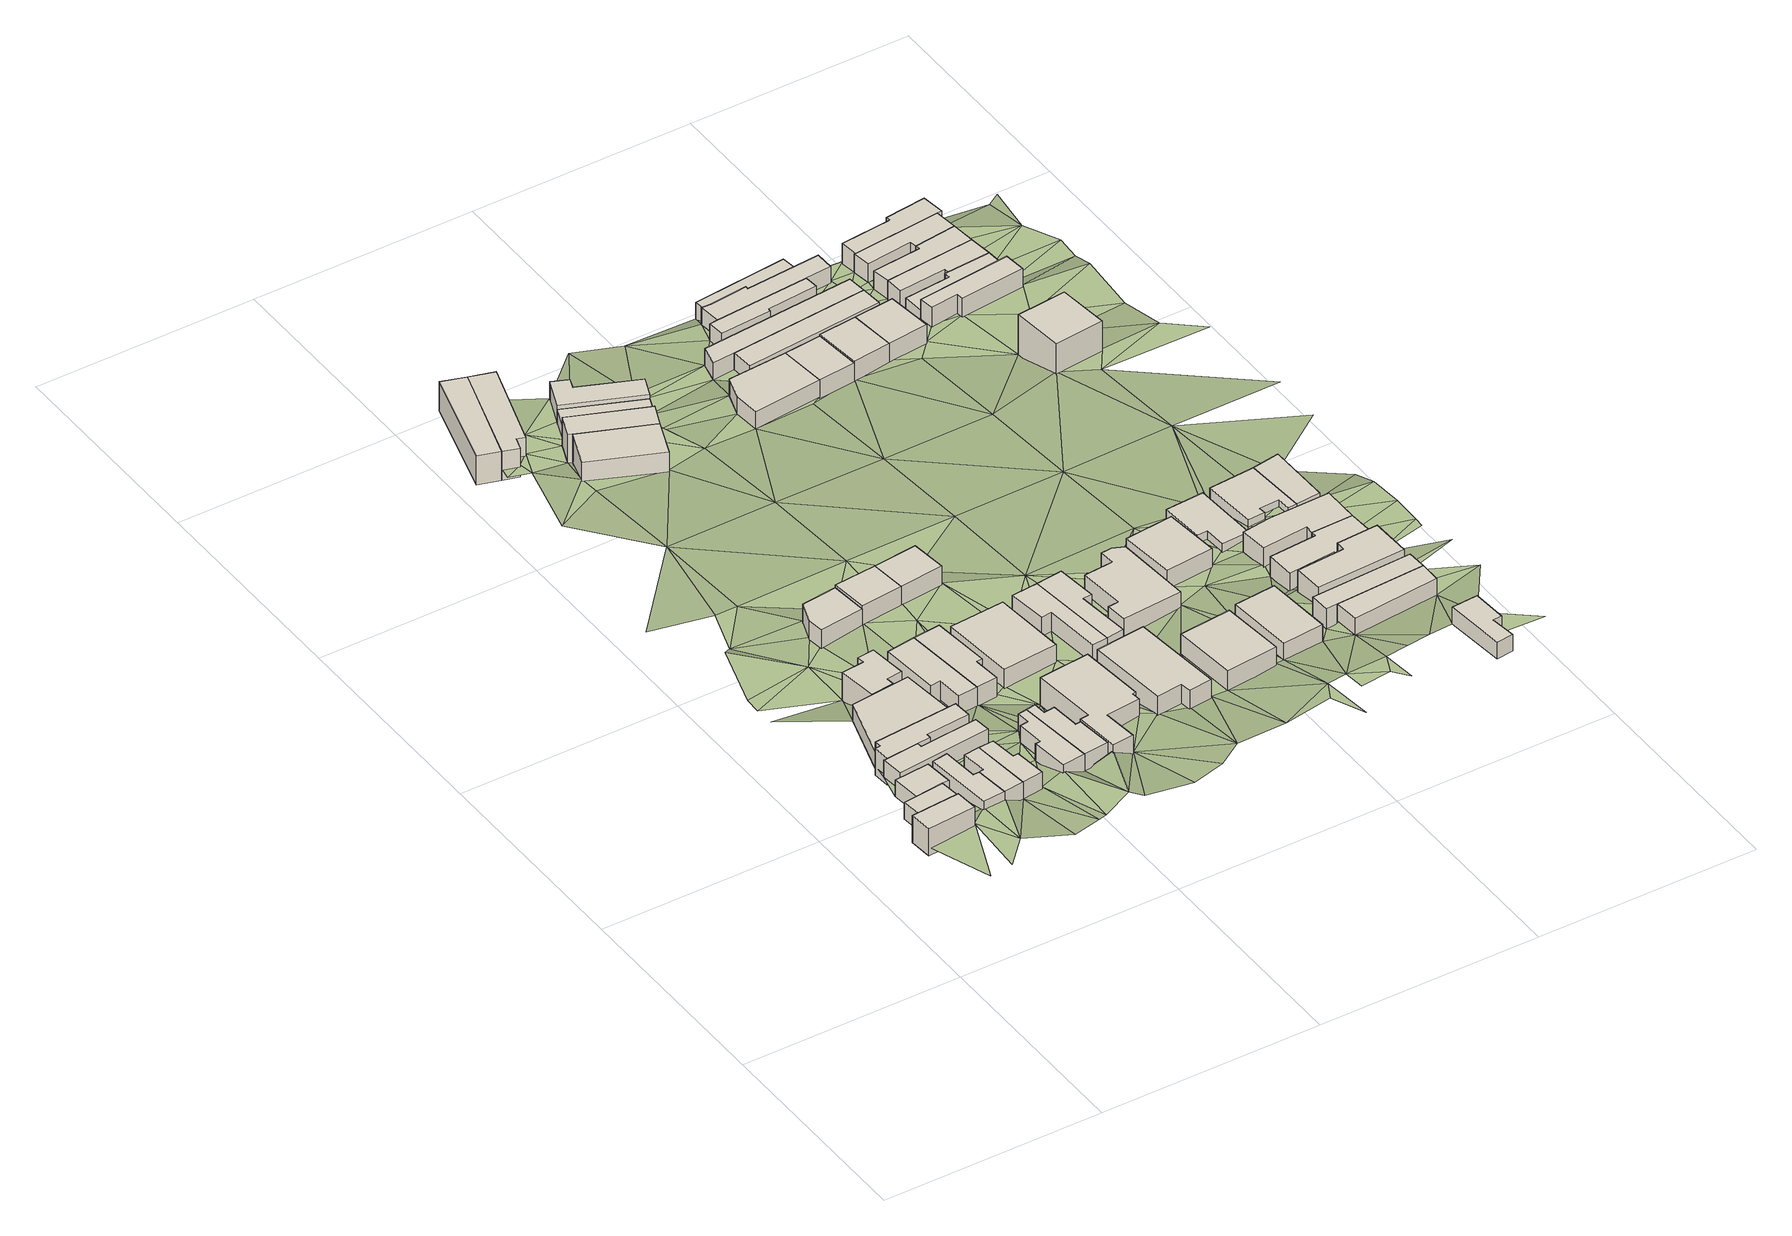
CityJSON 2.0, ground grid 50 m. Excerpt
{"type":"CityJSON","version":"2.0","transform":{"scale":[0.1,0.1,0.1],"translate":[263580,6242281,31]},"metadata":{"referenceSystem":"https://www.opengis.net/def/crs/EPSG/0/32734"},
"CityObjects":{
"building1":{"type":"Building","attributes":{"address":"57 Ravenscraig Road Walmer Estate Cape Town","building":"house","building:levels":"1","footprint":{"type":"Polygon"},"plus_code":"CJX9XXX8+XQR","ground_height":52.29,"building_height":4.1,"roof_height":56.39},"geometry":[{"type":"Solid","lod":"1","boundaries":[[[[0,1,2,3,4,5]],[[1,6,7,3,2]],[[6,8,9,7]],[[8,10,11,9]],[[10,0,5,4,11]],[[4,3,7,9,11]],[[10,8,6,1,0]]]]}]},
"building2":{"type":"Building","attributes":{"address":"55 Ravenscraig Road Walmer Estate Cape Town","building":"house","building:levels":"1","footprint":{"type":"Polygon"},"plus_code":"CJXFXRXV+XFV","ground_height":49.82,"building_height":4.1,"roof_height":53.92},"geometry":[{"type":"Solid","lod":"1","boundaries":[[[[12,13,14,15]],[[13,0,5,14]],[[0,10,16,5]],[[10,17,18,16]],[[17,19,20,18]],[[19,12,15,20]],[[15,14,5,16,18,20]],[[19,17,10,0,13,12]]]]}]},
"building3":{"type":"Building","attributes":{"address":"53 Ravenscraig Road Walmer Estate Cape Town","building":"house","building:levels":"1","footprint":{"type":"Polygon"},"plus_code":"CJXHXCX3+X9R","ground_height":49.82,"building_height":4.1,"roof_height":53.92},"geometry":[{"type":"Solid","lod":"1","boundaries":[[[[12,19,20,15]],[[19,21,22,20]],[[21,23,24,22]],[[23,25,26,24]],[[25,12,15,26]],[[15,20,22,24,26]],[[25,23,21,19,12]]]]}]},
"building4":{"type":"Building","attributes":{"address":"44 Lever Street Walmer Estate Cape Town","building":"house","building:levels":"1","footprint":{"type":"Polygon"},"plus_code":"CJXWXRX8+X9X","ground_height":49.82,"building_height":4.1,"roof_height":53.92},"geometry":[{"type":"Solid","lod":"1","boundaries":[[[[27,28,29,30]],[[28,31,32,29]],[[31,33,34,32]],[[33,35,36,34]],[[35,37,38,36]],[[37,27,30,38]],[[30,29,32,34,36,38]],[[37,35,33,31,28,27]]]]}]},
"building5":{"type":"Building","attributes":{"address":"51 Walmer Estate Cape Town","building":"house","building:levels":"1","footprint":{"type":"Polygon"},"plus_code":"CJXXXMXM+XVX","ground_height":49.82,"building_height":4.1,"roof_height":53.92},"geometry":[{"type":"Solid","lod":"1","boundaries":[[[[39,40,41,42]],[[40,43,44,41]],[[43,45,46,44]],[[45,47,48,46]],[[47,49,50,48]],[[49,51,52,50]],[[51,39,42,52]],[[42,41,44,46,48,50,52]],[[51,49,47,45,43,40,39]]]]}]},
"building6":{"type":"Building","attributes":{"address":"42 Lever Street Walmer Estate Cape Town","building":"house","building:levels":"1","footprint":{"type":"Polygon"},"plus_code":"CMX6XPXR+X5R","ground_height":49.82,"building_height":4.1,"roof_height":53.92},"geometry":[{"type":"Solid","lod":"1","boundaries":[[[[53,54,55,56]],[[54,57,58,55]],[[57,27,30,58]],[[27,37,38,30]],[[37,59,60,38]],[[59,53,56,60]],[[56,55,58,30,38,60]],[[59,37,27,57,54,53]]]]}]},
"building7":{"type":"Building","attributes":{"address":"49 Walmer Estate Cape Town","building":"house","building:levels":"1","footprint":{"type":"Polygon"},"plus_code":"CJXXXJX7+X3V","ground_height":49.82,"building_height":4.1,"roof_height":53.92},"geometry":[{"type":"Solid","lod":"1","boundaries":[[[[61,62,63,64,65,66]],[[62,67,68,64,63]],[[67,69,70,68]],[[69,71,42,70]],[[71,72,52,42]],[[72,73,74,52]],[[73,75,76,74]],[[75,77,78,76]],[[77,61,66,65,78]],[[65,64,68,70,42,52,74,76,78]],[[77,75,73,72,71,69,67,62,61]]]]}]},
"building8":{"type":"Building","attributes":{"address":"Walmer Estate Cape Town","building":"house","building:levels":"1","footprint":{"type":"Polygon"},"plus_code":"CMX2XVXG+XCX","ground_height":47.28,"building_height":4.1,"roof_height":51.38},"geometry":[{"type":"Solid","lod":"1","boundaries":[[[[62,61,66,63]],[[61,79,80,66]],[[79,81,82,80]],[[81,62,63,82]],[[63,66,80,82]],[[81,79,61,62]]]]}]},
"building9":{"type":"Building","attributes":{"address":"40 Lever Street Walmer Estate Cape Town","building":"house","building:levels":"1","footprint":{"type":"Polygon"},"plus_code":"CMXFX9XW+XGX","ground_height":49.82,"building_height":4.1,"roof_height":53.92},"geometry":[{"type":"Solid","lod":"1","boundaries":[[[[53,59,60,56]],[[59,83,84,60]],[[83,85,86,84]],[[85,87,88,86]],[[87,89,90,88]],[[89,53,56,90]],[[56,60,84,86,88,90]],[[89,87,85,83,59,53]]]]}]},
"building10":{"type":"Building","attributes":{"address":"2 Bridge Street Walmer Estate Cape Town","building":"house","building:levels":"1","footprint":{"type":"Polygon"},"plus_code":"CMX5X7XR+XRW","ground_height":47.28,"building_height":4.1,"roof_height":51.38},"geometry":[{"type":"Solid","lod":"1","boundaries":[[[[91,92,93,94]],[[92,95,96,93]],[[95,97,98,96]],[[97,99,100,98]],[[99,101,102,100]],[[101,103,104,102]],[[103,105,106,104]],[[105,91,94,106]],[[94,93,96,98,100,102,104,106]],[[105,103,101,99,97,95,92,91]]]]}]},
"building11":{"type":"Building","attributes":{"address":"Lever Street Walmer Estate Cape Town","building":"house","building:levels":"1","footprint":{"type":"Polygon"},"plus_code":"CMXWXCXV+XCV","ground_height":50.27,"building_height":4.1,"roof_height":54.37},"geometry":[{"type":"Solid","lod":"1","boundaries":[[[[107,108,109,110]],[[108,111,112,109]],[[111,113,114,112]],[[113,115,116,114]],[[115,117,118,116]],[[117,119,120,118]],[[119,121,122,120]],[[121,107,110,122]],[[110,109,112,114,116,118,120,122]],[[121,119,117,115,113,111,108,107]]]]}]},
"building12":{"type":"Building","attributes":{"address":"4 Bridge Street Walmer Estate Cape Town","building":"house","building:levels":"1","footprint":{"type":"Polygon"},"plus_code":"CMXJXVX6+X5W","ground_height":47.65,"building_height":4.1,"roof_height":51.75},"geometry":[{"type":"Solid","lod":"1","boundaries":[[[[123,124,125,126]],[[124,127,128,125]],[[127,129,130,128]],[[129,131,132,130]],[[131,133,134,132]],[[133,123,126,134]],[[126,125,128,130,132,134]],[[133,131,129,127,124,123]]]]}]},
"building13":{"type":"Building","attributes":{"address":"Lever Street Walmer Estate Cape Town","building":"house","building:levels":"1","footprint":{"type":"Polygon"},"plus_code":"CPX4XPX7+XCV","ground_height":50.27,"building_height":4.1,"roof_height":54.37},"geometry":[{"type":"Solid","lod":"1","boundaries":[[[[108,107,110,109]],[[107,135,136,110]],[[135,137,138,136]],[[137,139,140,138]],[[139,141,142,140]],[[141,143,144,142]],[[143,145,146,144]],[[145,108,109,146]],[[109,110,136,138,140,142,144,146]],[[145,143,141,139,137,135,107,108]]]]}]},
"building14":{"type":"Building","attributes":{"address":"1 Bridge Street Walmer Estate Cape Town","building":"house","building:levels":"1","footprint":{"type":"Polygon"},"plus_code":"CMXFX4X7+X9V","ground_height":44.47,"building_height":4.1,"roof_height":48.57},"geometry":[{"type":"Solid","lod":"1","boundaries":[[[[147,148,149,150]],[[148,151,152,149]],[[151,153,154,152]],[[153,155,156,154]],[[155,147,150,156]],[[150,149,152,154,156]],[[155,153,151,148,147]]]]}]},
"building15":{"type":"Building","attributes":{"address":"6 Bridge Street Walmer Estate Cape Town","building":"house","building:levels":"1","footprint":{"type":"Polygon"},"plus_code":"CMXXX6XQ+X6R","ground_height":47.65,"building_height":4.1,"roof_height":51.75},"geometry":[{"type":"Solid","lod":"1","boundaries":[[[[157,158,126,125]],[[158,159,160,126]],[[159,161,162,160]],[[161,163,164,162]],[[163,165,166,164]],[[165,157,125,166]],[[125,126,160,162,164,166]],[[165,163,161,159,158,157]]]]}]},
"building16":{"type":"Building","attributes":{"address":"34 Lever Street Walmer Estate Cape Town","building":"house","building:levels":"1","footprint":{"type":"Polygon"},"plus_code":"CPXMXVXV+X7X","ground_height":50.27,"building_height":4.1,"roof_height":54.37},"geometry":[{"type":"Solid","lod":"1","boundaries":[[[[167,168,169,170]],[[168,171,172,169]],[[171,173,174,172]],[[173,175,176,174]],[[175,177,178,176]],[[177,179,180,178]],[[179,181,182,180]],[[181,183,184,182]],[[183,185,186,184]],[[185,167,170,186]],[[170,169,172,174,176,178,180,182,184,186]],[[185,183,181,179,177,175,173,171,168,167]]]]}]},
"building17":{"type":"Building","attributes":{"address":"3 Bridge Street Walmer Estate Cape Town","building":"house","building:levels":"1","footprint":{"type":"Polygon"},"plus_code":"CMXWXHX9+XFV","ground_height":45.21,"building_height":4.1,"roof_height":49.31},"geometry":[{"type":"Solid","lod":"1","boundaries":[[[[148,147,150,187,188,149]],[[147,189,190,187,150]],[[189,191,192,190]],[[191,148,149,188,192]],[[188,187,190,192]],[[191,189,147,148]]]]}]},
"building18":{"type":"Building","attributes":{"address":"40 Upper Warwick Street Woodstock Cape Town","building":"house","building:levels":"1","footprint":{"type":"Polygon"},"plus_code":"CJXFXXXR+X6V","ground_height":34.87,"building_height":4.1,"roof_height":38.97},"geometry":[{"type":"Solid","lod":"1","boundaries":[[[[193,194,195,196]],[[194,197,198,195]],[[197,199,200,198]],[[199,193,196,200]],[[196,195,198,200]],[[199,197,194,193]]]]}]},
"building19":{"type":"Building","attributes":{"address":"8 Bridge Street Walmer Estate Cape Town","building":"house","building:levels":"1","footprint":{"type":"Polygon"},"plus_code":"CPXGX8XX+XFW","ground_height":47.65,"building_height":4.1,"roof_height":51.75},"geometry":[{"type":"Solid","lod":"1","boundaries":[[[[201,202,203,204]],[[202,205,206,203]],[[205,207,208,206]],[[207,201,204,208]],[[204,203,206,208]],[[207,205,202,201]]]]}]},
"building20":{"type":"Building","attributes":{"address":"42 Upper Warwick Street Woodstock Cape Town","building":"house","building:levels":"1","footprint":{"type":"Polygon"},"plus_code":"CJXQXGXW+XMV","ground_height":34.87,"building_height":4.1,"roof_height":38.97},"geometry":[{"type":"Solid","lod":"1","boundaries":[[[[194,193,196,195]],[[193,209,210,196]],[[209,211,212,210]],[[211,213,214,212]],[[213,215,216,214]],[[215,194,195,216]],[[195,196,210,212,214,216]],[[215,213,211,209,193,194]]]]}]},
"building21":{"type":"Building","attributes":{"address":"5A Bridge Street Walmer Estate Cape Town","building":"house","building:levels":"1","footprint":{"type":"Polygon"},"plus_code":"CPXCX9X6+XXV","ground_height":45.21,"building_height":4.1,"roof_height":49.31},"geometry":[{"type":"Solid","lod":"1","boundaries":[[[[191,189,190,192]],[[189,217,218,190]],[[217,219,220,218]],[[219,191,192,220]],[[192,190,218,220]],[[219,217,189,191]]]]}]},
"building22":{"type":"Building","attributes":{"address":"38 Ravenscraig Road Woodstock Cape Town","building":"house","building:levels":"1","footprint":{"type":"Polygon"},"plus_code":"CMX9XPXJ+XHR","ground_height":37.78,"building_height":4.1,"roof_height":41.88},"geometry":[{"type":"Solid","lod":"1","boundaries":[[[[221,222,223,224]],[[222,225,226,223]],[[225,227,228,226]],[[227,221,224,228]],[[224,223,226,228]],[[227,225,222,221]]]]}]},
"building23":{"type":"Building","attributes":{"address":"26 Lever Street Walmer Estate Cape Town","building":"house","building:levels":"1","footprint":{"type":"Polygon"},"plus_code":"CQX9XFXX+X4W","ground_height":50.91,"building_height":4.1,"roof_height":55.01},"geometry":[{"type":"Solid","lod":"1","boundaries":[[[[229,230,231,232]],[[230,233,234,231]],[[233,235,236,234]],[[235,237,238,236]],[[237,239,240,238]],[[239,229,232,240]],[[232,231,234,236,238,240]],[[239,237,235,233,230,229]]]]}]},
"building24":{"type":"Building","attributes":{"address":"10 Bridge Street Walmer Estate Cape Town","building":"house","building:levels":"1","footprint":{"type":"Polygon"},"plus_code":"CQX6X4X3+X2W","ground_height":48.02,"building_height":4.1,"roof_height":52.12},"geometry":[{"type":"Solid","lod":"1","boundaries":[[[[241,242,243,244]],[[242,245,246,243]],[[245,247,248,246]],[[247,249,250,248]],[[249,251,252,250]],[[251,241,244,252]],[[244,243,246,248,250,252]],[[251,249,247,245,242,241]]]]}]},
"building25":{"type":"Building","attributes":{"address":"36 Ravenscraig Road Woodstock Cape Town","building":"house","building:levels":"1","footprint":{"type":"Polygon"},"plus_code":"CMXGXCXR+XPV","ground_height":37.78,"building_height":4.1,"roof_height":41.88},"geometry":[{"type":"Solid","lod":"1","boundaries":[[[[221,253,254,224]],[[253,255,256,254]],[[255,257,258,256]],[[257,222,223,258]],[[222,221,224,223]],[[224,254,256,258,223]],[[222,257,255,253,221]]]]}]},
"building26":{"type":"Building","attributes":{"address":"34 Ravenscraig Road Woodstock Cape Town","building":"house","building:levels":"1","footprint":{"type":"Polygon"},"plus_code":"CMXMX5XH+XQW","ground_height":33.95,"building_height":4.1,"roof_height":38.05},"geometry":[{"type":"Solid","lod":"1","boundaries":[[[[259,260,261,262]],[[260,263,264,261]],[[263,265,266,264]],[[265,259,262,266]],[[262,261,264,266]],[[265,263,260,259]]]]}]},
"building27":{"type":"Building","attributes":{"address":"12 Bridge Street Walmer Estate Cape Town","building":"house","building:levels":"1","footprint":{"type":"Polygon"},"plus_code":"CQX9XRXH+XVX","ground_height":48.02,"building_height":4.1,"roof_height":52.12},"geometry":[{"type":"Solid","lod":"1","boundaries":[[[[242,241,244,243]],[[241,267,268,244]],[[267,269,270,268]],[[269,271,272,270]],[[271,273,274,272]],[[273,242,243,274]],[[243,244,268,270,272,274]],[[273,271,269,267,241,242]]]]}]},
"building28":{"type":"Building","attributes":{"address":"32 Ravenscraig Road Woodstock Cape Town","building":"house","building:levels":"1","footprint":{"type":"Polygon"},"plus_code":"CMXGXPX9+XJV","ground_height":34.87,"building_height":4.1,"roof_height":38.97},"geometry":[{"type":"Solid","lod":"1","boundaries":[[[[259,275,276,277,278,262]],[[275,279,280,277,276]],[[279,281,282,280]],[[281,283,284,282]],[[283,260,285,284]],[[260,259,262,278,285]],[[278,277,280,282,284,285]],[[260,283,281,279,275,259]]]]}]},
"building29":{"type":"Building","attributes":{"address":"24 Lever Street Walmer Estate Cape Town","building":"house","building:levels":"1","footprint":{"type":"Polygon"},"plus_code":"CRX5X5X4+XCR","ground_height":51.64,"building_height":4.1,"roof_height":55.74},"geometry":[{"type":"Solid","lod":"1","boundaries":[[[[286,287,288,289]],[[287,290,291,288]],[[290,292,293,291]],[[292,286,289,293]],[[289,288,291,293]],[[292,290,287,286]]]]}]},
"building30":{"type":"Building","attributes":{"address":"14 Bridge Street Walmer Estate Cape Town","building":"house","building:levels":"1","footprint":{"type":"Polygon"},"plus_code":"CQXXXJXX+X3W","ground_height":48.02,"building_height":4.1,"roof_height":52.12},"geometry":[{"type":"Solid","lod":"1","boundaries":[[[[294,295,296,297]],[[295,298,299,296]],[[298,300,301,299]],[[300,302,303,301]],[[302,304,305,303]],[[304,306,307,305]],[[306,308,309,307]],[[308,310,311,309]],[[310,294,297,311]],[[297,296,299,301,303,305,307,309,311]],[[310,308,306,304,302,300,298,295,294]]]]}]},
"building31":{"type":"Building","attributes":{"address":"22 Lever Street Walmer Estate Cape Town","building":"house","building:levels":"1","footprint":{"type":"Polygon"},"plus_code":"CRXQXMXG+X4R","ground_height":51.64,"building_height":4.1,"roof_height":55.74},"geometry":[{"type":"Solid","lod":"1","boundaries":[[[[312,313,314,315]],[[313,316,317,314]],[[316,318,319,317]],[[318,312,315,319]],[[315,314,317,319]],[[318,316,313,312]]]]}]},
"building32":{"type":"Building","attributes":{"address":"14 High Street Woodstock Cape Town","building":"house","building:levels":"1","footprint":{"type":"Polygon"},"plus_code":"CQX4XJXV+XHW","ground_height":37.64,"building_height":4.1,"roof_height":41.74},"geometry":[{"type":"Solid","lod":"1","boundaries":[[[[320,321,322,323]],[[321,324,325,322]],[[324,326,327,325]],[[326,328,329,327]],[[328,320,323,329]],[[323,322,325,327,329]],[[328,326,324,321,320]]]]}]},
"building33":{"type":"Building","attributes":{"address":"16 Bridge Street Walmer Estate Cape Town","building":"house","building:levels":"1","footprint":{"type":"Polygon"},"plus_code":"CRXHXVXG+XQV","ground_height":48.82,"building_height":4.1,"roof_height":52.92},"geometry":[{"type":"Solid","lod":"1","boundaries":[[[[330,331,332,333]],[[331,334,335,332]],[[334,336,337,335]],[[336,330,333,337]],[[333,332,335,337]],[[336,334,331,330]]]]}]},
"building34":{"type":"Building","attributes":{"address":"12 High Street Woodstock Cape Town","building":"house","building:levels":"1","footprint":{"type":"Polygon"},"plus_code":"CQXPX7XQ+XJX","ground_height":37.64,"building_height":4.1,"roof_height":41.74},"geometry":[{"type":"Solid","lod":"1","boundaries":[[[[338,339,323,322]],[[339,340,341,323]],[[340,342,343,341]],[[342,338,322,343]],[[322,323,341,343]],[[342,340,339,338]]]]}]},
"building35":{"type":"Building","attributes":{"address":"42 Upper Park Road Walmer Estate Cape Town","building":"house","building:levels":"1","footprint":{"type":"Polygon"},"plus_code":"CVXRXHXH+X2X","ground_height":52.41,"building_height":4.1,"roof_height":56.51},"geometry":[{"type":"Solid","lod":"1","boundaries":[[[[344,345,346,347]],[[345,348,349,346]],[[348,350,351,349]],[[350,344,347,351]],[[347,346,349,351]],[[350,348,345,344]]]]}]},
"building36":{"type":"Building","attributes":{"address":"40 Upper Park Road Walmer Estate Cape Town","building":"house","building:levels":"1","footprint":{"type":"Polygon"},"plus_code":"CVXQX3XV+XWW","ground_height":52.41,"building_height":4.1,"roof_height":56.51},"geometry":[{"type":"Solid","lod":"1","boundaries":[[[[352,353,347,346]],[[353,354,355,347]],[[354,356,357,355]],[[356,358,359,357]],[[358,352,346,359]],[[346,347,355,357,359]],[[358,356,354,353,352]]]]}]},
"building37":{"type":"Building","attributes":{"address":"18 Bridge Street Walmer Estate Cape Town","building":"house","building:levels":"1","footprint":{"type":"Polygon"},"plus_code":"CVX5XHX7+XHW","ground_height":46.21,"building_height":4.1,"roof_height":50.31},"geometry":[{"type":"Solid","lod":"1","boundaries":[[[[360,361,362,363]],[[361,364,365,362]],[[364,366,367,365]],[[366,368,369,367]],[[368,370,371,369]],[[370,360,363,371]],[[363,362,365,367,369,371]],[[370,368,366,364,361,360]]]]}]},
"building38":{"type":"Building","attributes":{"address":"23 Lever Street Walmer Estate Cape Town","building":"house","building:levels":"1","footprint":{"type":"Polygon"},"plus_code":"C2X7XGX9+XMR","ground_height":55.48,"building_height":4.1,"roof_height":59.58},"geometry":[{"type":"Solid","lod":"1","boundaries":[[[[372,373,374,375]],[[373,376,377,374]],[[376,378,379,377]],[[378,380,381,379]],[[380,382,383,381]],[[382,372,375,383]],[[375,374,377,379,381,383]],[[382,380,378,376,373,372]]]]}]},
"building39":{"type":"Building","attributes":{"address":"38 Upper Park Road Walmer Estate Cape Town","building":"house","building:levels":"1","footprint":{"type":"Polygon"},"plus_code":"CVXQXXXV+X2X","ground_height":52.41,"building_height":4.1,"roof_height":56.51},"geometry":[{"type":"Solid","lod":"1","boundaries":[[[[384,385,386,387,388,389]],[[385,390,391,387,386]],[[390,392,393,391]],[[392,394,395,393]],[[394,396,397,395]],[[396,384,389,388,397]],[[388,387,391,393,395,397]],[[396,394,392,390,385,384]]]]}]},
"building40":{"type":"Building","attributes":{"address":"27 Ravenscraig Road Woodstock Cape Town","building":"house","building:levels":"1","footprint":{"type":"Polygon"},"plus_code":"CQXRXXXJ+XRW","ground_height":34.59,"building_height":4.1,"roof_height":38.69},"geometry":[{"type":"Solid","lod":"1","boundaries":[[[[398,399,400,401]],[[399,402,403,400]],[[402,404,405,403]],[[404,406,407,405]],[[406,398,401,407]],[[401,400,403,405,407]],[[406,404,402,399,398]]]]}]},
"building41":{"type":"Building","attributes":{"address":"36 Upper Park Road Walmer Estate Cape Town","building":"house","building:levels":"1","footprint":{"type":"Polygon"},"plus_code":"CVXQXPX2+XCR","ground_height":49.59,"building_height":4.1,"roof_height":53.69},"geometry":[{"type":"Solid","lod":"1","boundaries":[[[[408,409,410,411]],[[409,412,413,410]],[[412,414,415,413]],[[414,416,417,415]],[[416,418,419,417]],[[418,420,386,419]],[[420,421,389,386]],[[421,408,411,389]],[[411,410,413,415,417,419,386,389]],[[421,420,418,416,414,412,409,408]]]]}]},
"building42":{"type":"Building","attributes":{"address":"25 Ravenscraig Road Woodstock Cape Town","building":"house","building:levels":"1","footprint":{"type":"Polygon"},"plus_code":"CQXRX4X2+XQW","ground_height":34.59,"building_height":4.1,"roof_height":38.69},"geometry":[{"type":"Solid","lod":"1","boundaries":[[[[422,423,424,425]],[[423,426,427,424]],[[426,428,429,427]],[[428,430,431,429]],[[430,432,433,431]],[[432,434,435,433]],[[434,422,425,435]],[[425,424,427,429,431,433,435]],[[434,432,430,428,426,423,422]]]]}]},
"building43":{"type":"Building","attributes":{"address":"29 Ravenscraig Road Woodstock Cape Town","building":"house","building:levels":"1","footprint":{"type":"Polygon"},"plus_code":"CQXXX8XJ+X6X","ground_height":34.59,"building_height":4.1,"roof_height":38.69},"geometry":[{"type":"Solid","lod":"1","boundaries":[[[[398,436,437,401]],[[436,438,439,437]],[[438,399,400,439]],[[399,398,401,400]],[[401,437,439,400]],[[399,438,436,398]]]]}]},
"building44":{"type":"Building","attributes":{"address":"10 High Street Woodstock Cape Town","building":"house","building:levels":"1","footprint":{"type":"Polygon"},"plus_code":"CRX4XRXP+X6R","ground_height":37.96,"building_height":4.1,"roof_height":42.06},"geometry":[{"type":"Solid","lod":"1","boundaries":[[[[342,340,341,440,441,343]],[[340,442,443,440,341]],[[442,444,445,443]],[[444,342,343,441,445]],[[441,440,443,445]],[[444,442,340,342]]]]}]},
"building45":{"type":"Building","attributes":{"address":"34 Upper Park Road Walmer Estate Cape Town","building":"house","building:levels":"1","footprint":{"type":"Polygon"},"plus_code":"CVXQXGX7+X3X","ground_height":49.59,"building_height":4.1,"roof_height":53.69},"geometry":[{"type":"Solid","lod":"1","boundaries":[[[[409,408,411,410]],[[408,446,447,411]],[[446,448,449,447]],[[448,450,451,449]],[[450,452,453,451]],[[452,454,455,453]],[[454,409,410,455]],[[410,411,447,449,451,453,455]],[[454,452,450,448,446,408,409]]]]}]},
"building46":{"type":"Building","attributes":{"address":"23 Ravenscraig Road Woodstock Cape Town","building":"house","building:levels":"1","footprint":{"type":"Polygon"},"plus_code":"CQXXXMXC+XPW","ground_height":34.59,"building_height":4.1,"roof_height":38.69},"geometry":[{"type":"Solid","lod":"1","boundaries":[[[[423,422,425,424]],[[422,456,457,425]],[[456,458,459,457]],[[458,460,461,459]],[[460,462,463,464,461]],[[462,465,466,467,464,463]],[[465,468,469,467,466]],[[468,423,424,469]],[[424,425,457,459,461,464,467,469]],[[468,465,462,460,458,456,422,423]]]]}]},
"building47":{"type":"Building","attributes":{"address":"20 Bridge Street Walmer Estate Cape Town","building":"house","building:levels":"1","footprint":{"type":"Polygon"},"plus_code":"CVXPXQX5+XQX","ground_height":46.74,"building_height":4.1,"roof_height":50.84},"geometry":[{"type":"Solid","lod":"1","boundaries":[[[[470,471,472,473]],[[471,474,475,472]],[[474,476,477,475]],[[476,478,479,477]],[[478,480,481,479]],[[480,482,483,481]],[[482,484,485,483]],[[484,470,473,485]],[[473,472,475,477,479,481,483,485]],[[484,482,480,478,476,474,471,470]]]]}]},
"building48":{"type":"Building","attributes":{"address":"21 Ravenscraig Road Woodstock Cape Town","building":"house","building:levels":"1","footprint":{"type":"Polygon"},"plus_code":"CQXWX6XQ+XMW","ground_height":32.24,"building_height":4.1,"roof_height":36.34},"geometry":[{"type":"Solid","lod":"1","boundaries":[[[[486,487,463,466]],[[487,488,489,463]],[[488,490,491,489]],[[490,492,493,491]],[[492,494,495,493]],[[494,496,497,495]],[[496,486,466,497]],[[466,463,489,491,493,495,497]],[[496,494,492,490,488,487,486]]]]}]},
"building49":{"type":"Building","attributes":{"address":"8 High Street Woodstock Cape Town","building":"house","building:levels":"1","footprint":{"type":"Polygon"},"plus_code":"CRXHXPXV+XWX","ground_height":37.96,"building_height":4.1,"roof_height":42.06},"geometry":[{"type":"Solid","lod":"1","boundaries":[[[[498,499,443,445]],[[499,500,501,443]],[[500,502,503,501]],[[502,498,445,503]],[[445,443,501,503]],[[502,500,499,498]]]]}]},
"building50":{"type":"Building","attributes":{"address":"22 Bridge Street","building":"yes","building:levels":"1","footprint":{"type":"Polygon"},"plus_code":"C2X5X2XH+XCW","ground_height":46.74,"building_height":4.1,"roof_height":50.84},"geometry":[{"type":"Solid","lod":"1","boundaries":[[[[470,484,485,473]],[[484,504,505,485]],[[504,506,507,505]],[[506,470,473,507]],[[473,485,505,507]],[[506,504,484,470]]]]}]},
"building51":{"type":"Building","attributes":{"address":"20A Park Road Woodstock Cape Town","building":"house","building:levels":"2","footprint":{"type":"Polygon"},"plus_code":"CVXQXHX3+XXX","ground_height":41.15,"building_height":6.9,"roof_height":48.05},"geometry":[{"type":"Solid","lod":"1","boundaries":[[[[508,509,510,511]],[[509,512,513,510]],[[512,514,515,513]],[[514,508,511,515]],[[511,510,513,515]],[[514,512,509,508]]]]}]},
"building52":{"type":"Building","attributes":{"address":"22 Park Road Woodstock Cape Town","building":"house","building:levels":"1","footprint":{"type":"Polygon"},"plus_code":"CVXGXVX4+X7X","ground_height":38.18,"building_height":4.1,"roof_height":42.28},"geometry":[{"type":"Solid","lod":"1","boundaries":[[[[516,517,518,519,520,521]],[[517,522,523,519,518]],[[522,524,525,523]],[[524,526,527,525]],[[526,528,529,527]],[[528,516,521,520,529]],[[520,519,523,525,527,529]],[[528,526,524,522,517,516]]]]}]},
"building53":{"type":"Building","attributes":{"address":"20 Park Road Woodstock Cape Town","building":"house","building:levels":"1","footprint":{"type":"Polygon"},"plus_code":"CVXGXCXQ+XGX","ground_height":35.5,"building_height":4.1,"roof_height":39.6},"geometry":[{"type":"Solid","lod":"1","boundaries":[[[[530,531,532,521]],[[531,533,534,532]],[[533,535,536,534]],[[535,537,538,536]],[[537,539,540,538]],[[539,541,518,540]],[[541,530,521,518]],[[521,532,534,536,538,540,518]],[[541,539,537,535,533,531,530]]]]}]},
"building54":{"type":"Building","attributes":{"address":"18 Park Road Woodstock Cape Town","building":"house","building:levels":"1","footprint":{"type":"Polygon"},"plus_code":"CVXGX5XR+XPR","ground_height":35.5,"building_height":4.1,"roof_height":39.6},"geometry":[{"type":"Solid","lod":"1","boundaries":[[[[531,542,543,532]],[[542,544,545,543]],[[544,546,547,545]],[[546,548,549,547]],[[548,533,534,549]],[[533,531,532,534]],[[532,543,545,547,549,534]],[[533,548,546,544,542,531]]]]}]},
"building55":{"type":"Building","attributes":{"address":"16 Park Road Woodstock Cape Town","building":"house","building:levels":"1","footprint":{"type":"Polygon"},"plus_code":"CVXFXMXQ+XQR","ground_height":35.5,"building_height":4.1,"roof_height":39.6},"geometry":[{"type":"Solid","lod":"1","boundaries":[[[[542,550,551,543]],[[550,552,553,551]],[[552,554,555,553]],[[554,556,557,555]],[[556,544,545,557]],[[544,542,543,545]],[[543,551,553,555,557,545]],[[544,556,554,552,550,542]]]]}]},
"building56":{"type":"Building","attributes":{"address":"14 Park Road Woodstock Cape Town","building":"house","building:levels":"1","footprint":{"type":"Polygon"},"plus_code":"CVXFX7XF+XPR","ground_height":35.5,"building_height":4.1,"roof_height":39.6},"geometry":[{"type":"Solid","lod":"1","boundaries":[[[[550,558,559,551]],[[558,560,561,559]],[[560,562,563,561]],[[562,564,565,563]],[[564,566,567,565]],[[566,552,553,567]],[[552,550,551,553]],[[551,559,561,563,565,567,553]],[[552,566,564,562,560,558,550]]]]}]},
"building57":{"type":"Building","attributes":{"address":"12 Park Road Woodstock Cape Town","building":"house","building:levels":"1","footprint":{"type":"Polygon"},"plus_code":"CVXFXCX6+XXR","ground_height":35.5,"building_height":4.1,"roof_height":39.6},"geometry":[{"type":"Solid","lod":"1","boundaries":[[[[568,569,570,559]],[[569,571,572,570]],[[571,573,574,575,572]],[[573,576,577,578,575,574]],[[576,579,580,578,577]],[[579,581,561,580]],[[581,568,559,561]],[[559,570,572,575,578,580,561]],[[581,579,576,573,571,569,568]]]]}]},
"terrain1":{"type":"TINRelief","geometry":[{"type":"CompositeSurface","lod":"1","boundaries":[[[582,583,584]],[[585,582,586]],[[40,25,43]],[[10,582,17]],[[43,25,23]],[[587,582,585]],[[587,17,582]],[[40,39,588]],[[17,21,19]],[[587,21,17]],[[62,588,589]],[[23,33,43]],[[587,585,590]],[[21,587,33]],[[23,21,33]],[[31,43,33]],[[590,585,59]],[[591,59,585]],[[51,49,592]],[[54,28,27]],[[28,54,31]],[[31,45,43]],[[91,593,81]],[[27,57,54]],[[594,595,596]],[[591,597,59]],[[53,31,54]],[[47,592,49]],[[598,594,596]],[[599,59,597]],[[600,601,592]],[[53,45,31]],[[91,596,595]],[[91,81,602]],[[603,599,597]],[[81,79,602]],[[604,599,603]],[[53,89,45]],[[89,87,605]],[[592,47,600]],[[598,596,606]],[[605,599,119]],[[119,599,604]],[[603,607,604]],[[115,89,605]],[[596,91,103]],[[602,79,608]],[[45,89,115]],[[105,103,91]],[[119,115,605]],[[609,606,596]],[[610,608,79]],[[111,47,45]],[[111,600,47]],[[611,61,600]],[[612,613,606]],[[119,117,115]],[[107,604,607]],[[101,596,103]],[[45,115,111]],[[614,615,613]],[[79,616,610]],[[79,61,617]],[[611,617,61]],[[79,617,616]],[[101,618,596]],[[609,596,618]],[[609,619,606]],[[606,619,612]],[[113,111,115]],[[620,611,600]],[[127,616,617]],[[111,620,600]],[[621,617,611]],[[101,616,127]],[[622,107,607]],[[623,607,624]],[[620,111,108]],[[614,613,612]],[[107,622,135]],[[101,127,157]],[[620,108,145]],[[622,607,623]],[[625,618,101]],[[145,143,141]],[[623,624,626]],[[622,627,135]],[[137,135,627]],[[139,137,627]],[[141,139,627]],[[101,157,625]],[[612,619,148]],[[620,145,175]],[[628,141,627]],[[145,141,175]],[[629,620,175]],[[175,141,628]],[[630,614,631]],[[632,629,633]],[[623,626,634]],[[635,633,629]],[[629,175,635]],[[636,632,633]],[[630,637,638]],[[639,614,612]],[[631,637,630]],[[625,157,640]],[[633,201,636]],[[633,635,201]],[[641,642,643]],[[644,623,645]],[[640,157,165]],[[636,201,165]],[[612,148,639]],[[641,638,642]],[[646,623,634]],[[635,175,647]],[[165,201,640]],[[623,648,645]],[[649,642,638]],[[640,650,625]],[[648,623,646]],[[642,649,651]],[[257,638,637]],[[652,631,614]],[[649,638,257]],[[653,645,654]],[[655,647,175]],[[654,645,648]],[[639,148,191]],[[656,640,201]],[[637,222,257]],[[637,631,652]],[[230,654,648]],[[257,255,649]],[[614,639,657]],[[255,658,649]],[[230,655,654]],[[646,659,648]],[[650,640,660]],[[652,614,657]],[[658,215,649]],[[648,659,661]],[[662,647,655]],[[662,655,230]],[[255,663,658]],[[656,660,640]],[[646,664,659]],[[665,656,647]],[[191,219,639]],[[666,658,663]],[[667,647,662]],[[665,647,667]],[[662,230,668]],[[664,646,669]],[[665,245,656]],[[660,656,245]],[[670,658,666]],[[658,670,215]],[[668,230,229]],[[255,671,663]],[[669,292,664]],[[672,660,245]],[[229,673,668]],[[652,657,674]],[[672,219,660]],[[292,290,664]],[[664,290,229]],[[674,675,652]],[[639,219,676]],[[242,672,245]],[[671,265,663]],[[657,639,676]],[[673,229,677]],[[673,678,679]],[[678,673,677]],[[680,292,669]],[[671,675,674]],[[679,678,681]],[[242,273,672]],[[669,682,680]],[[681,678,683]],[[671,674,265]],[[279,684,281]],[[676,219,672]],[[328,674,657]],[[681,683,685]],[[686,670,281]],[[681,685,273]],[[229,687,677]],[[290,687,229]],[[292,680,688]],[[684,279,275]],[[682,689,680]],[[265,674,326]],[[672,273,308]],[[308,273,685]],[[281,684,686]],[[690,657,676]],[[687,290,691]],[[657,690,328]],[[692,259,265]],[[318,688,680]],[[328,326,674]],[[318,680,693]],[[685,694,308]],[[688,318,691]],[[308,695,672]],[[265,326,692]],[[691,318,316]],[[259,406,275]],[[687,691,316]],[[696,697,693]],[[693,312,318]],[[684,275,404]],[[686,684,698]],[[406,259,692]],[[699,687,700]],[[672,695,701]],[[702,687,316]],[[702,700,687]],[[693,697,703]],[[330,695,699]],[[676,672,704]],[[699,700,330]],[[698,684,404]],[[275,406,404]],[[348,312,693]],[[348,693,703]],[[328,690,705]],[[706,703,697]],[[316,313,702]],[[330,701,695]],[[700,702,707]],[[436,406,692]],[[690,676,704]],[[705,708,328]],[[312,356,313]],[[312,358,356]],[[704,672,701]],[[312,348,358]],[[703,709,348]],[[436,692,710]],[[345,358,348]],[[711,313,356]],[[398,406,436]],[[702,313,414]],[[701,330,336]],[[426,698,404]],[[711,712,313]],[[707,702,713]],[[705,690,714]],[[715,348,709]],[[712,716,313]],[[414,313,716]],[[713,702,414]],[[404,428,426]],[[426,468,698]],[[707,717,336]],[[717,707,718]],[[701,336,360]],[[714,708,705]],[[698,468,496]],[[718,707,450]],[[336,717,360]],[[707,713,450]],[[718,719,717]],[[710,342,436]],[[428,404,430]],[[720,690,704]],[[426,423,468]],[[714,690,720]],[[712,721,716]],[[722,711,356]],[[350,348,715]],[[701,360,723]],[[718,450,724]],[[701,723,704]],[[468,465,496]],[[713,414,725]],[[385,716,721]],[[385,726,716]],[[350,715,372]],[[724,450,727]],[[728,713,725]],[[729,713,728]],[[730,724,727]],[[723,724,730]],[[722,731,711]],[[732,436,342]],[[382,350,372]],[[723,730,471]],[[733,730,727]],[[404,734,430]],[[720,735,714]],[[714,735,736]],[[727,737,733]],[[738,382,380]],[[739,462,460]],[[704,723,740]],[[432,430,741]],[[742,733,743]],[[720,704,744]],[[737,743,733]],[[745,737,727]],[[746,350,382]],[[732,342,498]],[[723,471,740]],[[350,746,344]],[[471,470,747]],[[344,746,722]],[[748,739,749]],[[750,736,735]],[[751,739,460]],[[745,752,737]],[[722,753,731]],[[430,734,741]],[[471,747,740]],[[508,735,720]],[[744,704,740]],[[384,731,753]],[[745,754,752]],[[502,732,498]],[[755,384,756]],[[751,749,739]],[[506,747,470]],[[508,720,744]],[[757,741,758]],[[750,735,508]],[[745,755,759]],[[502,750,760]],[[747,506,740]],[[758,741,734]],[[756,384,761]],[[762,760,750]],[[539,732,502]],[[763,754,745]],[[760,539,502]],[[756,759,755]],[[732,544,764]],[[762,750,765]],[[539,546,732]],[[556,734,764]],[[732,546,544]],[[765,750,508]],[[506,754,766]],[[562,758,734]],[[759,763,745]],[[764,544,556]],[[767,751,758]],[[734,556,564]],[[768,744,740]],[[734,564,562]],[[766,754,763]],[[769,762,765]],[[767,758,562]],[[770,751,767]],[[771,546,539]],[[767,562,560]],[[772,740,506]],[[773,744,768]],[[774,564,556]],[[508,775,765]],[[770,767,776]],[[546,771,777]],[[777,778,546]],[[768,740,779]],[[508,514,775]],[[774,780,564]],[[781,564,780]],[[767,576,776]],[[782,778,777]],[[765,775,783]],[[784,773,768]],[[576,573,776]],[[573,785,776]],[[514,773,784]],[[786,775,514]],[[784,768,787]],[[783,775,788]],[[784,786,514]],[[789,790,791]],[[786,788,775]],[[516,783,792]],[[793,794,516]],[[795,796,794]],[[790,796,795]],[[795,791,790]],[[788,792,783]],[[571,791,797]],[[516,792,793]],[[794,793,795]],[[795,797,791]],[[798,797,795]]]}]}
},
"vertices":[
[55,207,188],[22,204,188],[22,204,229],[22,204,254],[55,207,254],[55,207,229],[26,152,188],[26,152,254],[137,161,188],[137,161,254],[133,213,188],[133,213,254],
[77,276,188],[48,273,188],[48,273,229],[77,276,229],[133,213,229],[149,216,188],[149,216,229],[142,283,188],[142,283,229],
[157,283,188],[157,283,229],[151,348,188],[151,348,229],[71,341,188],[71,341,229],
[220,274,188],[206,273,188],[206,273,229],[220,274,229],[199,355,188],[199,355,229],[163,350,188],[163,350,229],[178,193,188],[178,193,229],[228,196,188],[228,196,229],
[95,405,188],[86,404,188],[86,404,229],[95,405,229],[91,354,188],[91,354,229],[307,376,188],[307,376,229],[303,414,188],[303,414,229],[170,401,188],[170,401,229],[169,412,188],[169,412,229],
[261,338,188],[225,334,188],[225,334,229],[261,338,229],[231,276,188],[231,276,229],[274,201,188],[274,201,229],
[297,476,163],[103,460,163],[103,460,204],[103,460,229],[297,476,229],[297,476,204],[104,445,163],[104,445,229],[92,444,163],[92,444,229],[95,405,163],[169,412,163],[199,415,163],[199,415,229],[199,425,163],[199,425,229],[300,434,163],[300,434,229],
[282,622,163],[282,622,204],[147,608,163],[147,608,204],
[322,207,188],[322,207,229],[314,281,188],[314,281,229],[302,280,188],[302,280,229],[295,340,188],[295,340,229],
[184,702,135],[194,614,135],[194,614,204],[184,702,204],[247,620,135],[247,620,204],[245,638,135],[245,638,204],[281,642,135],[281,642,204],[272,728,135],[272,728,204],[233,724,135],[233,724,204],[235,707,135],[235,707,204],
[417,204,193],[398,381,193],[398,381,234],[417,204,234],[377,378,193],[377,378,234],[380,348,193],[380,348,234],[361,346,193],[361,346,234],[367,284,193],[367,284,234],[355,283,193],[355,283,234],[364,199,193],[364,199,234],
[374,518,135],[355,713,135],[355,713,208],[374,518,208],[289,704,135],[289,704,208],[301,570,135],[301,570,208],[325,573,135],[325,573,208],[330,515,135],[330,515,208],
[474,210,193],[474,210,234],[465,293,193],[465,293,234],[453,292,193],[453,292,234],[447,358,193],[447,358,234],[422,355,193],[422,355,234],[420,385,193],[420,385,234],
[342,875,121],[334,959,121],[334,959,176],[342,875,176],[254,950,121],[254,950,176],[236,900,121],[236,900,176],[240,864,121],[240,864,176],
[355,713,142],[374,518,142],[422,523,142],[422,523,208],[416,585,142],[416,585,208],[430,586,142],[430,586,208],[417,719,142],[417,719,208],
[598,290,166],[596,311,166],[596,311,234],[598,290,234],[604,312,166],[604,312,234],[590,461,166],[590,461,234],[474,450,166],[474,450,234],[488,302,166],[488,302,234],[469,300,166],[469,300,234],[479,198,166],[479,198,234],[527,203,166],[527,203,234],[519,282,166],[519,282,234],
[342,875,183],[334,959,183],[438,886,121],[438,886,183],[430,967,121],[430,967,183],
[90,1763,9],[161,1993,9],[161,1993,80],[90,1763,80],[107,2010,9],[107,2010,80],[42,1778,9],[42,1778,80],
[434,704,142],[448,536,142],[448,536,208],[434,704,208],[573,546,142],[573,546,208],[559,713,142],[559,713,208],
[126,1752,9],[126,1752,80],[135,1781,9],[135,1781,80],[153,1775,9],[153,1775,80],[216,1976,9],[216,1976,80],
[538,896,121],[538,896,183],[529,977,121],[529,977,183],
[373,1640,39],[215,1703,39],[215,1703,109],[373,1640,109],[181,1620,39],[181,1620,109],[340,1556,39],[340,1556,109],
[722,468,170],[609,456,170],[609,456,240],[722,468,240],[628,271,170],[628,271,240],[686,277,170],[686,277,240],[689,253,170],[689,253,240],[743,259,170],[743,259,240],
[665,507,144],[643,722,144],[643,722,211],[665,507,211],[583,717,144],[583,717,211],[593,628,144],[593,628,211],[617,631,144],[617,631,211],[630,504,144],[630,504,211],
[394,1690,39],[394,1690,109],[226,1758,39],[226,1758,109],[206,1707,39],[206,1707,109],
[425,1756,30],[258,1825,30],[258,1825,70],[425,1756,70],[238,1774,30],[238,1774,70],[406,1706,30],[406,1706,70],
[705,512,144],[705,512,211],[692,634,144],[692,634,211],[713,636,144],[713,636,211],[703,729,144],[703,729,211],
[444,1802,30],[444,1802,70],[444,1802,80],[425,1756,80],[313,1856,30],[313,1856,80],[322,1879,30],[322,1879,80],[286,1894,30],[286,1894,80],[258,1825,80],
[898,269,199],[884,413,199],[884,413,247],[898,269,247],[765,402,199],[765,402,247],[779,257,199],[779,257,247],
[735,694,144],[743,589,144],[743,589,211],[735,694,211],[719,587,144],[719,587,211],[723,539,144],[723,539,211],[861,550,144],[861,550,211],[848,725,144],[848,725,211],[823,736,144],[823,736,211],[798,734,144],[798,734,211],[801,699,144],[801,699,211],
[1010,278,206],[998,430,206],[998,430,247],[1010,278,247],[903,422,206],[903,422,247],[916,270,206],[916,270,247],
[706,1588,65],[696,1694,65],[696,1694,107],[706,1588,107],[562,1685,65],[562,1685,107],[544,1630,65],[544,1630,107],[549,1572,65],[549,1572,107],
[858,737,152],[870,611,152],[870,611,219],[858,737,219],[979,621,152],[979,621,219],[967,747,152],[967,747,219],
[696,1694,36],[706,1588,36],[790,1596,36],[790,1596,107],[780,1702,36],[780,1702,107],
[1267,318,214],[1063,308,214],[1063,308,255],[1267,318,255],[1068,252,214],[1068,252,255],[1267,270,214],[1267,270,255],
[1063,308,206],[1267,318,206],[1265,362,206],[1265,362,255],[1035,352,206],[1035,352,255],[1037,307,206],[1037,307,255],
[989,798,152],[995,698,152],[995,698,193],[989,798,193],[1018,699,152],[1018,699,193],[1021,649,152],[1021,649,193],[1084,653,152],[1084,653,193],[1076,803,152],[1076,803,193],
[1222,147,245],[1236,8,245],[1236,8,286],[1222,147,286],[1274,13,245],[1274,13,286],[1267,70,245],[1267,70,286],[1287,72,245],[1287,72,286],[1282,151,245],[1282,151,286],
[1260,471,186],[1166,466,186],[1166,466,227],[1166,466,255],[1260,471,255],[1260,471,227],[1165,444,186],[1165,444,255],[1056,437,186],[1056,437,255],[1060,371,186],[1060,371,255],[1263,379,186],[1263,379,255],
[634,1779,36],[949,1807,36],[949,1807,77],[634,1779,77],[945,1850,36],[945,1850,77],[593,1821,36],[593,1821,77],[583,1774,36],[583,1774,77],
[1256,552,178],[1162,550,178],[1162,550,227],[1256,552,227],[1162,538,178],[1162,538,227],[1054,531,178],[1054,531,227],[1057,467,178],[1057,467,227],[1165,475,178],[1165,475,227],[1166,466,178],[1260,471,178],
[876,1898,36],[662,1882,36],[662,1882,77],[876,1898,77],[643,1880,36],[643,1880,77],[646,1842,36],[646,1842,77],[762,1850,36],[762,1850,77],[763,1857,36],[763,1857,77],[879,1867,36],[879,1867,77],
[637,1729,36],[637,1729,77],[953,1758,36],[953,1758,77],
[790,1596,111],[780,1702,111],[877,1606,36],[877,1606,111],[866,1710,36],[866,1710,111],
[1256,635,178],[1256,635,227],[1118,632,178],[1118,632,227],[1052,623,178],[1052,623,227],[1058,560,178],[1058,560,227],[1162,569,178],[1162,569,227],
[935,1903,36],[935,1903,77],[934,1945,36],[934,1945,77],[764,1932,36],[764,1932,77],[764,1939,36],[764,1939,53],[764,1939,77],[678,1930,36],[678,1930,53],[678,1930,77],[657,1931,36],[657,1931,77],
[1196,810,157],[1092,803,157],[1092,803,198],[1196,810,198],[1100,679,157],[1100,679,198],[1139,682,157],[1139,682,198],[1138,697,157],[1138,697,198],[1183,700,157],[1183,700,198],[1185,669,157],[1185,669,198],[1205,670,157],[1205,670,198],
[678,1930,12],[764,1939,12],[782,1941,12],[782,1941,53],[781,1951,12],[781,1951,53],[892,1961,12],[892,1961,53],[888,1997,12],[888,1997,53],[673,1976,12],[673,1976,53],
[866,1710,41],[877,1606,41],[969,1615,41],[969,1615,111],[957,1719,41],[957,1719,111],
[1261,675,157],[1261,675,198],[1259,820,157],[1259,820,198],
[1093,1483,72],[1105,1367,72],[1105,1367,170],[1093,1483,170],[1218,1379,72],[1218,1379,170],[1206,1494,72],[1206,1494,170],
[1212,1707,45],[1000,1685,45],[1000,1685,86],[1000,1685,113],[1212,1707,113],[1212,1707,86],[1004,1652,45],[1004,1652,113],[1067,1659,45],[1067,1659,113],[1069,1644,45],[1069,1644,113],[1217,1659,45],[1217,1659,113],
[1212,1707,41],[1208,1763,41],[1208,1763,86],[1108,1756,41],[1108,1756,86],[1102,1756,41],[1102,1756,86],[1103,1742,41],[1103,1742,86],[997,1733,41],[997,1733,86],[1000,1685,41],
[1202,1816,41],[1202,1816,86],[997,1797,41],[997,1797,86],[1000,1756,41],[1000,1756,86],[1108,1766,41],[1108,1766,86],
[1197,1869,41],[1197,1869,86],[1100,1857,41],[1100,1857,86],[1102,1847,41],[1102,1847,86],[991,1837,41],[991,1837,86],
[1191,1921,41],[1191,1921,86],[992,1901,41],[992,1901,86],[988,1901,41],[988,1901,86],[994,1860,41],[994,1860,86],[1098,1872,41],[1098,1872,86],
[1191,1921,22],[1202,1921,22],[1202,1921,86],[1195,1973,22],[1195,1973,86],[1101,1962,22],[1101,1962,63],[1101,1962,86],[1102,1952,22],[1102,1952,63],[1102,1952,86],[986,1941,22],[986,1941,86],[992,1901,22],
[137,161,213],[26,152,209],[74,8,213],[185,75,213],[129,16,213],[178,193,213],[92,444,188],[104,445,188],[228,196,213],[281,27,213],[199,415,188],[4,676,177],[34,806,130],[33,769,130],[185,825,135],[340,34,220],[76,949,135],[322,207,193],[300,434,188],[199,425,188],[194,614,163],[359,39,220],[364,199,220],[314,281,193],[101,972,117],[434,75,220],[247,620,163],[236,900,135],[245,638,163],[330,515,166],[185,1075,117],[134,1075,117],[185,1325,96],[3,1116,105],[281,642,163],[301,570,163],[240,864,135],[254,950,135],[374,518,166],[325,573,166],[479,198,220],[527,203,193],[454,49,220],[342,875,142],[557,31,220],[469,300,193],[488,302,193],[422,523,166],[71,1519,68],[185,1575,68],[416,585,166],[434,575,167],[626,39,231],[448,536,166],[430,586,166],[181,1620,68],[132,1719,39],[434,1075,121],[434,825,142],[85,1733,39],[126,1752,39],[90,1763,39],[519,282,193],[598,290,199],[683,75,231],[573,546,170],[628,271,199],[153,1775,39],[438,886,142],[135,1781,39],[340,1556,65],[596,311,199],[604,312,199],[590,461,170],[559,713,144],[434,1325,98],[185,1825,39],[689,253,199],[538,896,142],[686,277,199],[630,504,170],[238,1774,39],[743,259,199],[593,628,170],[258,1825,39],[617,631,170],[665,507,170],[797,77,231],[286,1894,39],[394,1690,65],[683,825,144],[705,512,170],[434,1575,65],[373,1640,65],[683,1075,123],[723,539,170],[719,587,170],[692,634,170],[925,128,239],[713,636,170],[905,88,239],[743,589,170],[434,1825,30],[735,694,170],[417,2030,2],[861,550,178],[898,269,206],[938,12,239],[683,1325,98],[884,413,206],[562,1685,66],[971,133,239],[801,699,170],[823,736,152],[976,86,239],[1046,94,239],[520,1991,2],[848,725,152],[870,611,178],[932,825,152],[932,575,178],[1061,131,245],[932,1075,125],[683,1575,66],[1069,54,245],[979,621,178],[706,1588,66],[1114,137,245],[696,1694,66],[1060,371,214],[1056,437,206],[1058,560,186],[790,1596,66],[1167,143,245],[1057,467,186],[995,698,178],[1021,649,178],[1018,699,178],[932,1325,100],[1165,444,214],[1265,362,214],[1076,803,157],[1084,653,186],[1162,538,186],[1165,475,186],[1118,632,186],[1162,550,186],[1162,569,186],[1100,679,186],[1263,379,214],[953,1758,41],[1139,682,186],[945,1850,41],[932,1575,70],[877,1606,70],[1185,669,186],[1383,65,248],[782,1941,36],[1181,1075,130],[879,1867,41],[1138,697,186],[1183,700,186],[1105,1367,101],[1256,635,186],[1384,297,219],[1181,825,157],[781,1951,36],[892,1961,19],[969,1615,70],[934,1945,41],[1205,670,186],[1382,394,219],[1261,675,186],[1256,552,186],[1377,514,191],[876,1898,41],[935,1903,41],[1378,581,191],[1000,1685,70],[1376,491,191],[1004,1652,70],[1372,655,191],[949,1807,41],[1069,1644,72],[1374,724,162],[986,1941,41],[1181,1325,102],[1067,1659,72],[983,1966,19],[1103,1742,45],[1406,922,162],[1218,1379,101],[1102,1847,45],[1181,1575,72],[1037,1962,19],[1102,1756,45],[1108,1766,45],[1430,1075,131],[1100,1857,45],[1098,1872,45],[1108,1756,45],[1217,1659,72],[1356,1389,99],[1100,1968,22],[1352,1506,72],[1430,1325,99],[1362,1645,72],[1191,1921,45],[1197,1869,45],[1202,1921,45],[1368,1705,48],[1371,1761,48],[1208,1763,45],[1333,1840,48],[1202,1816,45],[1333,1954,23],[1345,1946,48]
]}
